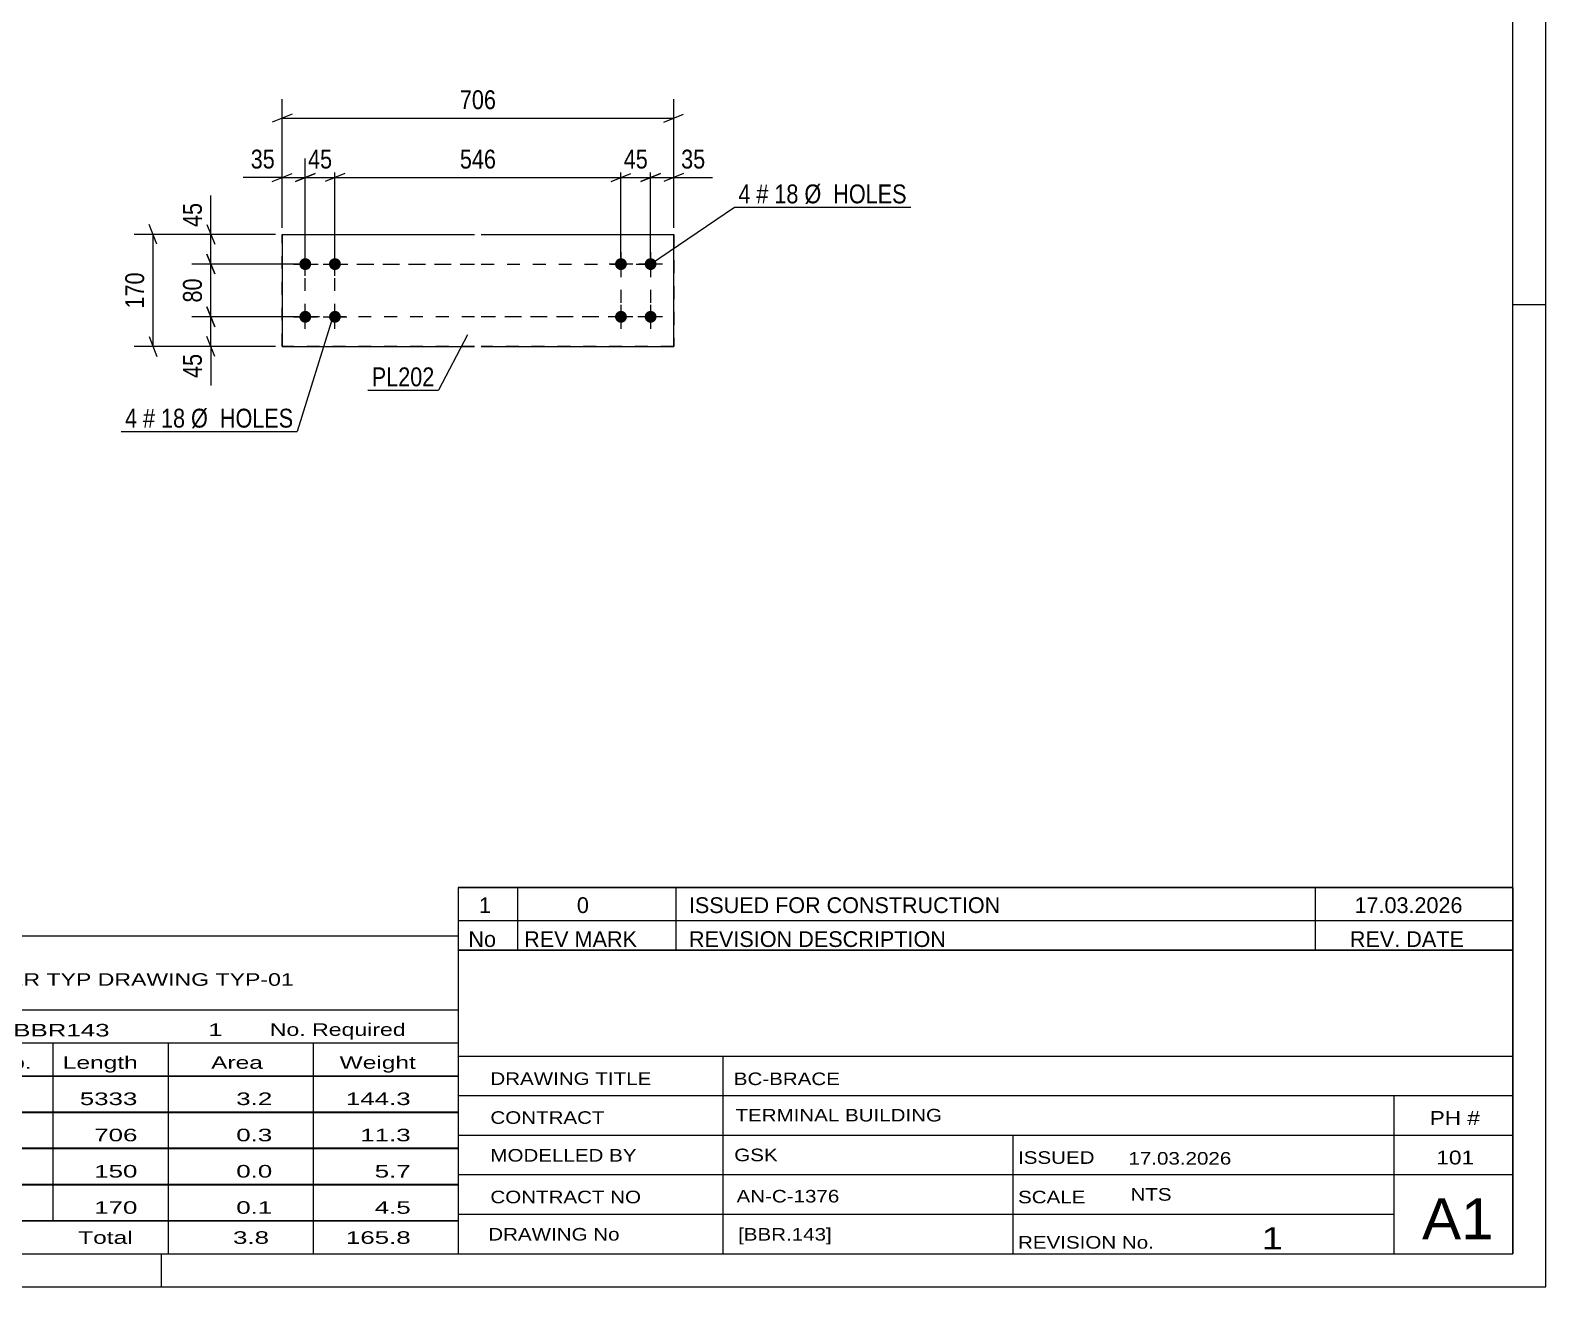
# Model space of a CAD drawing. Header units: millimetres. Extents: x 0 to 594, y 0 to 420.
# Drawn here: x 364.1 to 594, y 0 to 190.6 of the extents above; entities that cross this region are included whole.
import ezdxf

# ---------------------------------------------------------------- set-up
doc = ezdxf.new("R2010")
doc.units = ezdxf.units.MM
doc.linetypes.add('DXK_LINE_DOT2', pattern=[3.9198, 1.9599, -1.9599])
doc.styles.add('Arial Narrow', font='ARIALN.TTF', dxfattribs={"height": 0.2})

# ---------------------------------------------------------------- blocks, each defined once
blk = doc.blocks.new('Unknown-580611367-1130')
at = {"color": 5, "linetype": 'Continuous'}
for p, q in [((594, 0), (594, 420)), ((589, 5), (589, 415)), ((594, 149), (589, 149)), ((5, 5), (589, 5)), ((384, 0), (384, 5)), ((0, 0), (594, 0))]:
    blk.add_line(p, q, dxfattribs=at)
blk = doc.blocks.new('Bolt-580611367-2463 - 2457')
at = {"linetype": 'Continuous'}
for points in [[(406.36, 155.87), (406.49, 155.74), (406.59, 155.58), (406.66, 155.4), (406.69, 155.22), (406.68, 155.03), (406.63, 154.85), (406.54, 154.68), (406.43, 154.53), (406.28, 154.42), (406.11, 154.33), (405.93, 154.28), (405.74, 154.27), (405.56, 154.3), (405.38, 154.37), (405.22, 154.47), (405.09, 154.61), (404.99, 154.76), (404.92, 154.94), (404.89, 155.13), (404.9, 155.31), (404.95, 155.5), (405.04, 155.66), (405.15, 155.81), (405.3, 155.93), (405.47, 156.01), (405.65, 156.06), (405.84, 156.07), (406.02, 156.04), (406.2, 155.97)], [(410.86, 155.87), (410.99, 155.74), (411.09, 155.58), (411.16, 155.4), (411.19, 155.22), (411.18, 155.03), (411.13, 154.85), (411.04, 154.68), (410.93, 154.53), (410.78, 154.42), (410.61, 154.33), (410.43, 154.28), (410.24, 154.27), (410.06, 154.3), (409.88, 154.37), (409.72, 154.47), (409.59, 154.61), (409.49, 154.76), (409.42, 154.94), (409.39, 155.13), (409.4, 155.31), (409.45, 155.5), (409.54, 155.66), (409.65, 155.81), (409.8, 155.93), (409.97, 156.01), (410.15, 156.06), (410.34, 156.07), (410.52, 156.04), (410.7, 155.97)], [(406.36, 147.87), (406.49, 147.74), (406.59, 147.58), (406.66, 147.4), (406.69, 147.22), (406.68, 147.03), (406.63, 146.85), (406.54, 146.68), (406.43, 146.53), (406.28, 146.42), (406.11, 146.33), (405.93, 146.28), (405.74, 146.27), (405.56, 146.3), (405.38, 146.37), (405.22, 146.47), (405.09, 146.61), (404.99, 146.76), (404.92, 146.94), (404.89, 147.13), (404.9, 147.31), (404.95, 147.5), (405.04, 147.66), (405.15, 147.81), (405.3, 147.93), (405.47, 148.01), (405.65, 148.06), (405.84, 148.07), (406.02, 148.04), (406.2, 147.97)], [(410.86, 147.87), (410.99, 147.74), (411.09, 147.58), (411.16, 147.4), (411.19, 147.22), (411.18, 147.03), (411.13, 146.85), (411.04, 146.68), (410.93, 146.53), (410.78, 146.42), (410.61, 146.33), (410.43, 146.28), (410.24, 146.27), (410.06, 146.3), (409.88, 146.37), (409.72, 146.47), (409.59, 146.61), (409.49, 146.76), (409.42, 146.94), (409.39, 147.13), (409.4, 147.31), (409.45, 147.5), (409.54, 147.66), (409.65, 147.81), (409.8, 147.93), (409.97, 148.01), (410.15, 148.06), (410.34, 148.07), (410.52, 148.04), (410.7, 147.97)]]:
    blk.add_hatch(color=1, dxfattribs=at).paths.add_polyline_path(points)
at = {"color": 1, "linetype": 'Continuous'}
for p, q in [((405.79, 153.37), (405.79, 156.97)), ((410.29, 153.37), (410.29, 156.97)), ((403.99, 155.17), (407.59, 155.17)), ((408.49, 155.17), (412.09, 155.17)), ((403.99, 147.17), (407.59, 147.17)), ((405.79, 145.37), (405.79, 148.97)), ((408.49, 147.17), (412.09, 147.17)), ((410.29, 145.37), (410.29, 148.97))]:
    blk.add_line(p, q, dxfattribs=at)
blk = doc.blocks.new('Bolt-580611367-2468 - 2457')
at = {"linetype": 'Continuous'}
for points in [[(454.26, 155.87), (454.39, 155.74), (454.49, 155.58), (454.56, 155.4), (454.59, 155.22), (454.58, 155.03), (454.53, 154.85), (454.44, 154.68), (454.33, 154.54), (454.18, 154.42), (454.01, 154.33), (453.83, 154.28), (453.64, 154.27), (453.46, 154.3), (453.28, 154.37), (453.12, 154.47), (452.99, 154.61), (452.89, 154.76), (452.82, 154.94), (452.79, 155.13), (452.8, 155.31), (452.85, 155.5), (452.94, 155.66), (453.05, 155.81), (453.2, 155.93), (453.37, 156.01), (453.55, 156.06), (453.74, 156.07), (453.92, 156.04), (454.1, 155.97)], [(458.76, 155.87), (458.89, 155.74), (458.99, 155.58), (459.06, 155.4), (459.09, 155.22), (459.08, 155.03), (459.03, 154.85), (458.94, 154.68), (458.83, 154.54), (458.68, 154.42), (458.51, 154.33), (458.33, 154.28), (458.14, 154.27), (457.96, 154.3), (457.78, 154.37), (457.62, 154.47), (457.49, 154.61), (457.39, 154.76), (457.32, 154.94), (457.29, 155.13), (457.3, 155.31), (457.35, 155.5), (457.44, 155.66), (457.55, 155.81), (457.7, 155.93), (457.87, 156.01), (458.05, 156.06), (458.24, 156.07), (458.42, 156.04), (458.6, 155.97)], [(454.26, 147.87), (454.39, 147.74), (454.49, 147.58), (454.56, 147.4), (454.59, 147.22), (454.58, 147.03), (454.53, 146.85), (454.44, 146.68), (454.33, 146.54), (454.18, 146.42), (454.01, 146.33), (453.83, 146.28), (453.64, 146.27), (453.46, 146.3), (453.28, 146.37), (453.12, 146.47), (452.99, 146.61), (452.89, 146.76), (452.82, 146.94), (452.79, 147.13), (452.8, 147.31), (452.85, 147.5), (452.94, 147.66), (453.05, 147.81), (453.2, 147.93), (453.37, 148.01), (453.55, 148.06), (453.74, 148.07), (453.92, 148.04), (454.1, 147.97)], [(458.76, 147.87), (458.89, 147.74), (458.99, 147.58), (459.06, 147.4), (459.09, 147.22), (459.08, 147.03), (459.03, 146.85), (458.94, 146.68), (458.83, 146.54), (458.68, 146.42), (458.51, 146.33), (458.33, 146.28), (458.14, 146.27), (457.96, 146.3), (457.78, 146.37), (457.62, 146.47), (457.49, 146.61), (457.39, 146.76), (457.32, 146.94), (457.29, 147.13), (457.3, 147.31), (457.35, 147.5), (457.44, 147.66), (457.55, 147.81), (457.7, 147.93), (457.87, 148.01), (458.05, 148.06), (458.24, 148.07), (458.42, 148.04), (458.6, 147.97)]]:
    blk.add_hatch(color=1, dxfattribs=at).paths.add_polyline_path(points)
at = {"color": 1, "linetype": 'Continuous'}
for p, q in [((453.69, 156.97), (453.69, 153.37)), ((458.19, 156.97), (458.19, 153.37)), ((455.49, 155.17), (451.89, 155.17)), ((459.99, 155.17), (456.39, 155.17)), ((455.49, 147.17), (451.89, 147.17)), ((453.69, 148.97), (453.69, 145.37)), ((459.99, 147.17), (456.39, 147.17)), ((458.19, 148.97), (458.19, 145.37))]:
    blk.add_line(p, q, dxfattribs=at)
blk = doc.blocks.new('Part-580611367-2473 - 2457')
at = {"color": 2, "linetype": 'Continuous'}
for p, q in [((402.29, 159.67), (402.29, 159.67)), ((402.29, 159.67), (431.49, 159.67)), ((402.29, 159.67), (402.29, 142.67)), ((432.49, 159.67), (461.69, 159.67)), ((461.69, 159.67), (461.69, 159.67)), ((461.69, 142.67), (461.69, 159.67)), ((402.29, 142.67), (402.29, 142.67)), ((402.29, 142.67), (431.49, 142.67)), ((432.49, 142.67), (461.69, 142.67)), ((461.69, 142.67), (461.69, 142.67))]:
    blk.add_line(p, q, dxfattribs=at)
at = {"color": 7, "linetype": 'DXK_LINE_DOT2'}
for p, q in [((402.29, 142.67), (402.29, 159.67)), ((402.29, 159.67), (431.49, 159.67)), ((432.49, 159.67), (461.69, 159.67)), ((461.69, 159.67), (461.69, 142.67)), ((431.49, 142.67), (402.29, 142.67)), ((461.69, 142.67), (432.49, 142.67))]:
    blk.add_line(p, q, dxfattribs=at)
blk = doc.blocks.new('Rectangle-580611367-2559 - 2457')
at = {"color": 1, "linetype": 'DXK_LINE_DOT2'}
for p, q in [((405.79, 155.17), (431.49, 155.17)), ((405.79, 147.17), (405.79, 155.17)), ((432.49, 155.17), (458.19, 155.17)), ((458.19, 155.17), (458.19, 147.17)), ((431.49, 147.17), (405.79, 147.17)), ((458.19, 147.17), (432.49, 147.17))]:
    blk.add_line(p, q, dxfattribs=at)
blk = doc.blocks.new('Rectangle-580611367-2549 - 2457')
at = {"color": 1, "linetype": 'DXK_LINE_DOT2'}
for p, q in [((410.29, 155.17), (431.49, 155.17)), ((410.29, 147.17), (410.29, 155.17)), ((432.49, 155.17), (453.69, 155.17)), ((453.69, 155.17), (453.69, 147.17)), ((431.49, 147.17), (410.29, 147.17)), ((453.69, 147.17), (432.49, 147.17))]:
    blk.add_line(p, q, dxfattribs=at)
blk = doc.blocks.new('StraightDimension-580611367-4381 - 2457')
at = {"color": 7, "linetype": 'Continuous'}
for p, q in [((390.85, 156.67), (392.05, 153.67)), ((404.79, 155.17), (388.6, 155.17)), ((391.45, 147.17), (391.45, 155.17)), ((404.79, 147.17), (388.6, 147.17)), ((392.05, 145.67), (390.85, 148.67))]:
    blk.add_line(p, q, dxfattribs=at)
at = {"color": 0}
blk.add_wipeout([(390.7, 153.6), (386.5, 153.6), (386.5, 148.74), (390.7, 148.74)], dxfattribs=at)
at = {"color": 3, "style": 'Arial Narrow'}
blk.add_text('80', height=2.863, rotation=90.0002, dxfattribs=at).set_placement((390.1, 149.34))
blk = doc.blocks.new('StraightDimension-580611367-4266 - 2457')
at = {"color": 7, "linetype": 'Continuous'}
for p, q in [((458.19, 156.17), (458.19, 171.17)), ((461.69, 160.67), (461.69, 171.17)), ((456.69, 167.72), (459.69, 168.92)), ((458.19, 168.32), (461.69, 168.32)), ((463.19, 168.92), (460.19, 167.72))]:
    blk.add_line(p, q, dxfattribs=at)
at = {"color": 0}
blk.add_wipeout([(467.07, 169.07), (467.07, 173.27), (462.22, 173.27), (462.22, 169.07)], dxfattribs=at)
at = {"color": 7, "linetype": 'Continuous'}
blk.add_line((461.69, 168.32), (467.6, 168.32), dxfattribs=at)
blk.add_line((461.69, 168.32), (467.6, 168.32), dxfattribs=at)
at = {"color": 3, "style": 'Arial Narrow'}
blk.add_text('35', height=2.863, dxfattribs=at).set_placement((462.82, 169.67))
blk = doc.blocks.new('StraightDimension-580611367-4268 - 2457')
at = {"color": 7, "linetype": 'Continuous'}
for p, q in [((410.29, 156.17), (410.29, 171.17)), ((453.69, 156.17), (453.69, 171.17)), ((411.79, 168.92), (408.79, 167.72)), ((410.29, 168.32), (453.69, 168.32)), ((452.19, 167.72), (455.19, 168.92))]:
    blk.add_line(p, q, dxfattribs=at)
at = {"color": 0}
blk.add_wipeout([(435.33, 169.07), (435.33, 173.27), (428.65, 173.27), (428.65, 169.07)], dxfattribs=at)
at = {"color": 3, "style": 'Arial Narrow'}
blk.add_text('546', height=2.863, dxfattribs=at).set_placement((429.25, 169.67))
blk = doc.blocks.new('StraightDimension-580611367-2499 - 2457')
at = {"color": 7, "linetype": 'Continuous'}
for p, q in [((383.29, 158.17), (382.09, 161.17)), ((401.29, 159.67), (379.84, 159.67)), ((382.69, 142.67), (382.69, 159.67)), ((401.29, 142.67), (379.84, 142.67)), ((382.09, 144.17), (383.29, 141.17))]:
    blk.add_line(p, q, dxfattribs=at)
at = {"color": 0}
blk.add_wipeout([(381.94, 154.51), (377.74, 154.51), (377.74, 147.83), (381.94, 147.83)], dxfattribs=at)
at = {"color": 3, "style": 'Arial Narrow'}
blk.add_text('170', height=2.863, rotation=90.0002, dxfattribs=at).set_placement((381.34, 148.43))
blk = doc.blocks.new('StraightDimension-580611367-2545 - 2457')
at = {"color": 7, "linetype": 'Continuous'}
for p, q in [((402.29, 160.67), (402.29, 180.18)), ((461.69, 160.67), (461.69, 180.18)), ((403.79, 177.93), (400.79, 176.73)), ((402.29, 177.33), (461.69, 177.33)), ((460.19, 176.73), (463.19, 177.93))]:
    blk.add_line(p, q, dxfattribs=at)
at = {"color": 0}
blk.add_wipeout([(435.33, 178.08), (435.33, 182.28), (428.65, 182.28), (428.65, 178.08)], dxfattribs=at)
at = {"color": 3, "style": 'Arial Narrow'}
blk.add_text('706', height=2.863, dxfattribs=at).set_placement((429.25, 178.68))
blk = doc.blocks.new('StraightDimension-580611367-4267 - 2457')
at = {"color": 7, "linetype": 'Continuous'}
for p, q in [((453.69, 156.17), (453.69, 171.17)), ((458.19, 156.17), (458.19, 171.17)), ((452.19, 167.72), (455.19, 168.92)), ((453.69, 168.32), (458.19, 168.32)), ((459.69, 168.92), (456.69, 167.72))]:
    blk.add_line(p, q, dxfattribs=at)
at = {"color": 0}
blk.add_wipeout([(458.37, 169.07), (458.37, 173.27), (453.51, 173.27), (453.51, 169.07)], dxfattribs=at)
at = {"color": 3, "style": 'Arial Narrow'}
blk.add_text('45', height=2.863, dxfattribs=at).set_placement((454.11, 169.67))
blk = doc.blocks.new('StraightDimension-580611367-4269 - 2457')
at = {"color": 7, "linetype": 'Continuous'}
for p, q in [((405.79, 156.17), (405.79, 171.17)), ((410.29, 156.17), (410.29, 171.17)), ((404.29, 167.72), (407.29, 168.92)), ((405.79, 168.32), (410.29, 168.32)), ((411.79, 168.92), (408.79, 167.72))]:
    blk.add_line(p, q, dxfattribs=at)
at = {"color": 0}
blk.add_wipeout([(410.47, 169.07), (410.47, 173.27), (405.61, 173.27), (405.61, 169.07)], dxfattribs=at)
at = {"color": 3, "style": 'Arial Narrow'}
blk.add_text('45', height=2.863, dxfattribs=at).set_placement((406.21, 169.67))
blk = doc.blocks.new('StraightDimension-580611367-4270 - 2457')
at = {"color": 7, "linetype": 'Continuous'}
for p, q in [((402.29, 160.67), (402.29, 171.17)), ((405.79, 156.17), (405.79, 171.17)), ((400.79, 167.72), (403.79, 168.92)), ((402.29, 168.32), (405.79, 168.32)), ((407.29, 168.92), (404.29, 167.72))]:
    blk.add_line(p, q, dxfattribs=at)
at = {"color": 0}
blk.add_wipeout([(401.77, 169.07), (401.77, 173.27), (396.91, 173.27), (396.91, 169.07)], dxfattribs=at)
at = {"color": 7, "linetype": 'Continuous'}
blk.add_line((402.29, 168.32), (396.38, 168.32), dxfattribs=at)
blk.add_line((402.29, 168.32), (396.38, 168.32), dxfattribs=at)
at = {"color": 3, "style": 'Arial Narrow'}
blk.add_text('35', height=2.863, dxfattribs=at).set_placement((397.51, 169.67))
blk = doc.blocks.new('StraightDimension-580611367-4380 - 2457')
at = {"color": 7, "linetype": 'Continuous'}
for p, q in [((390.85, 161.17), (392.05, 158.17)), ((401.29, 159.67), (388.6, 159.67)), ((391.45, 155.17), (391.45, 159.67)), ((392.05, 153.67), (390.85, 156.67)), ((404.79, 155.17), (388.6, 155.17))]:
    blk.add_line(p, q, dxfattribs=at)
at = {"color": 0}
blk.add_wipeout([(390.7, 165.05), (386.5, 165.05), (386.5, 160.2), (390.7, 160.2)], dxfattribs=at)
at = {"color": 7, "linetype": 'Continuous'}
blk.add_line((391.45, 159.67), (391.45, 165.58), dxfattribs=at)
blk.add_line((391.45, 159.67), (391.45, 165.58), dxfattribs=at)
at = {"color": 3, "style": 'Arial Narrow'}
blk.add_text('45', height=2.863, rotation=90.0002, dxfattribs=at).set_placement((390.1, 160.8))
blk = doc.blocks.new('StraightDimension-580611367-4382 - 2457')
at = {"color": 7, "linetype": 'Continuous'}
for p, q in [((404.79, 147.17), (388.6, 147.17)), ((390.85, 148.67), (392.05, 145.67)), ((391.45, 142.67), (391.45, 147.17)), ((401.29, 142.67), (388.6, 142.67)), ((392.05, 141.17), (390.85, 144.17))]:
    blk.add_line(p, q, dxfattribs=at)
at = {"color": 0}
blk.add_wipeout([(390.7, 142.15), (386.5, 142.15), (386.5, 137.29), (390.7, 137.29)], dxfattribs=at)
at = {"color": 7, "linetype": 'Continuous'}
blk.add_line((391.45, 142.67), (391.45, 136.77), dxfattribs=at)
blk.add_line((391.45, 142.67), (391.45, 136.77), dxfattribs=at)
at = {"color": 3, "style": 'Arial Narrow'}
blk.add_text('45', height=2.863, rotation=90.0002, dxfattribs=at).set_placement((390.1, 137.89))
blk = doc.blocks.new('Unknown-580611367-5226')
at = {"color": 7, "linetype": 'Continuous'}
for p, q in [((429, 51.05), (429, 5)), ((429, 51.05), (589, 51.05)), ((589, 51), (589, 5)), ((429, 35), (589, 35)), ((469.14, 35), (469.14, 5)), ((429, 29), (589, 29)), ((571, 5.05), (571, 29.05)), ((429, 23), (589, 23)), ((513.14, 23), (513.14, 5)), ((429, 17), (589, 17)), ((429, 11), (571, 11)), ((429, 5), (589, 5))]:
    blk.add_line(p, q, dxfattribs=at)
at = {"color": 7, "style": 'Arial Narrow'}
for s, height, width, p in [('DRAWING TITLE', 1.9089, 1.425378, (433.88, 30.61)), ('BC-BRACE', 1.909, 1.425378, (470.81, 30.59)), ('CONTRACT', 1.909, 1.425378, (433.88, 24.71)), ('TERMINAL BUILDING', 1.9089, 1.425378, (471.06, 25.07)), ('MODELLED BY', 1.9089, 1.425378, (433.88, 18.98)), ('GSK', 1.909, 1.425378, (470.88, 19.04)), ('ISSUED', 1.909, 1.425378, (513.94, 18.64)), ('17.03.2026', 1.909, 1.425378, (530.69, 18.52)), ('CONTRACT NO', 1.9089, 1.425378, (433.88, 12.66)), ('AN-C-1376', 1.909, 1.425378, (471.23, 12.78)), ('SCALE', 1.909, 1.425378, (513.94, 12.65)), ('A1', 6.204, 1.25, (575.24, 7.2)), ('DRAWING No', 1.909, 1.425378, (433.56, 7)), ('[BBR.143]', 1.909, 1.425378, (471.46, 6.99)), ('REVISION No.', 1.9089, 1.425378, (513.94, 5.77)), ('1', 3.34, 1.5, (550.91, 5.68))]:
    blk.add_text(s, height=height, dxfattribs=dict(at, width=width)).set_placement(p)
at = {"color": 7, "linetype": 'Continuous', "style": 'Arial Narrow'}
for s, height, width, p in [('PH #', 2.1, 1.42538, (576.4, 24.55)), ('101', 2.1, 1.42538, (577.41, 18.55)), ('NTS', 1.909, 1.425378, (531, 13.05))]:
    blk.add_text(s, height=height, dxfattribs=dict(at, width=width)).set_placement(p)
blk = doc.blocks.new('Unknown-580611367-5227')
at = {"color": 7, "linetype": 'Continuous'}
for p, q in [((429, 60.55), (589, 60.55)), ((589, 60.55), (429, 60.55)), ((429, 60.55), (429, 55.55)), ((438, 60.55), (438, 55.55)), ((462, 60.55), (462, 55.55)), ((559, 60.55), (559, 55.55)), ((589, 60.55), (589, 55.55)), ((429, 55.55), (589, 55.55)), ((429, 55.55), (429, 51.05)), ((429, 55.55), (589, 55.55)), ((438, 55.55), (438, 51.05)), ((462, 55.55), (462, 51.05)), ((559, 55.55), (559, 51.05)), ((589, 55.55), (589, 51.05)), ((589, 51.05), (429, 51.05))]:
    blk.add_line(p, q, dxfattribs=at)
at = {"color": 7, "linetype": 'Continuous', "style": 'Arial Narrow'}
for s, height, width, p in [('1', 2.39, 1.196471, (432.16, 56.7)), ('0', 2.39, 1.196471, (447, 56.7)), ('ISSUED FOR CONSTRUCTION', 2.3861, 1.196471, (464, 56.7)), ('17.03.2026', 2.386, 1.196471, (565, 56.7)), ('No', 2.386, 1.2, (430.54, 51.55)), ('REV MARK', 2.386, 1.2, (439, 51.55)), ('REVISION DESCRIPTION', 2.3861, 1.2, (464, 51.55)), ('REV. DATE', 2.386, 1.2, (564.28, 51.55))]:
    blk.add_text(s, height=height, dxfattribs=dict(at, width=width)).set_placement(p)
blk = doc.blocks.new('Unknown-580611367-5228')
at = {"color": 7, "linetype": 'Continuous'}
for p, q in [((269, 53.25), (429, 53.25)), ((269, 42), (269, 53.25)), ((429, 53.25), (429, 42)), ((269, 42), (429, 42)), ((269, 42), (269, 37)), ((429, 42), (429, 37)), ((269, 37), (429, 37)), ((269, 37), (269, 32)), ((293, 37), (293, 32)), ((328.5, 37), (328.5, 32)), ((354.5, 37), (354.5, 32)), ((367.5, 37), (367.5, 32)), ((385, 37), (385, 32)), ((407, 37), (407, 32)), ((429, 37), (429, 32)), ((269, 32), (429, 32)), ((269, 31.95), (269, 26.55)), ((269, 31.95), (429, 31.95)), ((293, 32), (293, 26.5)), ((328.5, 32), (328.5, 26.5)), ((354.5, 32), (354.5, 26.5)), ((367.5, 32), (367.5, 26.5)), ((385, 32), (385, 26.5)), ((407, 32), (407, 26.5)), ((429, 31.95), (429, 26.55)), ((269, 26.55), (429, 26.55)), ((269, 26.45), (269, 21.05)), ((269, 26.45), (429, 26.45)), ((293, 26.5), (293, 21)), ((328.5, 26.5), (328.5, 21)), ((354.5, 26.5), (354.5, 21)), ((367.5, 26.5), (367.5, 21)), ((385, 26.5), (385, 21)), ((407, 26.5), (407, 21)), ((429, 26.45), (429, 21.05)), ((269, 21.05), (429, 21.05)), ((269, 20.95), (269, 15.55)), ((269, 20.95), (429, 20.95)), ((293, 21), (293, 15.5)), ((328.5, 21), (328.5, 15.5)), ((354.5, 21), (354.5, 15.5)), ((367.5, 21), (367.5, 15.5)), ((385, 21), (385, 15.5)), ((407, 21), (407, 15.5)), ((429, 20.95), (429, 15.55)), ((269, 15.55), (429, 15.55)), ((269, 15.45), (269, 10.05)), ((269, 15.45), (429, 15.45)), ((293, 15.5), (293, 10)), ((328.5, 15.5), (328.5, 10)), ((354.5, 15.5), (354.5, 10)), ((367.5, 15.5), (367.5, 10)), ((385, 15.5), (385, 10)), ((407, 15.5), (407, 10)), ((429, 15.45), (429, 10.05)), ((269, 10.05), (429, 10.05)), ((269, 10), (429, 10)), ((269, 10), (269, 5)), ((385, 10), (385, 5)), ((407, 10), (407, 5)), ((429, 10), (429, 5)), ((269, 5), (429, 5))]:
    blk.add_line(p, q, dxfattribs=at)
at = {"color": 7, "style": 'Arial Narrow'}
for s, height, width, p in [('GENERAL NOTES & WELD DETAILS :', 2.8633, 1.4, (270.15, 45.56)), ('REFER TYP DRAWING TYP-01', 1.9089, 1.6, (353.7, 45.66)), ("MATERIAL LIST FOR ASSEMBLY MK'D", 1.9089, 1.6, (270.15, 38.06)), ('BBR143', 1.909, 1.794707, (361.48, 37.97)), ('1', 1.91, 1.794707, (391.08, 38.06)), ('No. Required', 1.9089, 1.6, (400.41, 38.06)), ('Mark', 1.909, 1.7, (270.34, 33)), ('Profile', 1.909, 1.7, (303.41, 33)), ('Material', 1.909, 1.7, (333.54, 33.06)), ('No.', 1.909, 1.7, (358.5, 33.06)), ('Length', 1.909, 1.7, (369, 33.06)), ('Area', 1.909, 1.7, (391.5, 33.06)), ('Weight', 1.909, 1.7, (411, 33.06))]:
    blk.add_text(s, height=height, dxfattribs=dict(at, width=width)).set_placement(p)
at = {"color": 7, "linetype": 'Continuous', "style": 'Arial Narrow'}
for s, height, width, p in [('BBR143', 1.909, 1.794707, (270.5, 27.56)), ('SHS150*6', 1.909, 1.794707, (295, 27.56)), ('E350', 1.909, 1.794707, (334.74, 27.56)), ('1', 1.91, 1.794707, (358.86, 27.56)), ('5333', 1.909, 1.794707, (371.58, 27.56)), ('3.2', 1.909, 1.794707, (395.32, 27.56)), ('144.3', 1.909, 1.794707, (411.96, 27.56)), ('PL202', 1.909, 1.794707, (270.5, 22.06)), ('PL12*170', 1.909, 1.794707, (295, 22.06)), ('E350', 1.909, 1.794707, (334.74, 22.06)), ('1', 1.91, 1.794707, (358.86, 22.06)), ('706', 1.909, 1.794707, (373.77, 22.06)), ('0.3', 1.909, 1.794707, (395.32, 22.06)), ('11.3', 1.909, 1.794707, (414.14, 22.06)), ('PL40', 1.909, 1.794707, (270.5, 16.56)), ('PL10*120', 1.909, 1.794707, (295, 16.56)), ('E350', 1.909, 1.794707, (334.74, 16.56)), ('4', 1.91, 1.794707, (358.86, 16.56)), ('150', 1.909, 1.794707, (373.77, 16.56)), ('0.0', 1.909, 1.794707, (395.32, 16.56)), ('5.7', 1.909, 1.794707, (416.33, 16.56)), ('PL98', 1.909, 1.794707, (270.5, 11.06)), ('PL10*170', 1.909, 1.794707, (295, 11.06)), ('E350', 1.909, 1.794707, (334.74, 11.06)), ('2', 1.91, 1.794707, (358.86, 11.06)), ('170', 1.909, 1.794707, (373.77, 11.06)), ('0.1', 1.909, 1.794707, (395.32, 11.06)), ('4.5', 1.909, 1.794707, (416.33, 11.06)), ('Total', 1.909, 1.7, (371.33, 6.5)), ('3.8', 1.909, 1.794707, (394.83, 6.5)), ('165.8', 1.909, 1.794707, (411.96, 6.5))]:
    blk.add_text(s, height=height, dxfattribs=dict(at, width=width)).set_placement(p)
blk = doc.blocks.new('Mark-580611367-2459 - 2457')
at = {"color": 0}
blk.add_wipeout([(380.27, 130.36), (380.27, 133.36), (378.44, 133.36), (378.44, 130.36)], dxfattribs=at)
blk.add_wipeout([(380.27, 130.36), (380.27, 133.36), (378.44, 133.36), (378.44, 130.36)], dxfattribs=at)
blk.add_wipeout([(383, 130.36), (383, 133.36), (381.17, 133.36), (381.17, 130.36)], dxfattribs=at)
blk.add_wipeout([(383, 130.36), (383, 133.36), (381.17, 133.36), (381.17, 130.36)], dxfattribs=at)
at = {"color": 3, "style": 'Arial Narrow'}
blk.add_text('4', height=2.86, dxfattribs=at).set_placement((378.44, 130.36))
at = {"color": 0}
blk.add_wipeout([(387.56, 130.36), (387.56, 133.36), (383.9, 133.36), (383.9, 130.36)], dxfattribs=at)
blk.add_wipeout([(387.56, 130.36), (387.56, 133.36), (383.9, 133.36), (383.9, 130.36)], dxfattribs=at)
at = {"color": 3, "style": 'Arial Narrow'}
blk.add_text('#', height=2.86, dxfattribs=at).set_placement((381.17, 130.36))
at = {"color": 0}
blk.add_wipeout([(403.98, 130.36), (403.98, 133.36), (388.46, 133.36), (388.46, 130.36)], dxfattribs=at)
blk.add_wipeout([(403.98, 130.36), (403.98, 133.36), (388.46, 133.36), (388.46, 130.36)], dxfattribs=at)
at = {"color": 7, "linetype": 'Continuous'}
for p in [(409.95, 147.18), (377.84, 129.76)]:
    blk.add_line(p, (404.58, 129.76), dxfattribs=at)
at = {"color": 3, "style": 'Arial Narrow'}
for s, p in [('18', (383.9, 130.36)), ('Ø  HOLES', (388.46, 130.36))]:
    blk.add_text(s, height=2.863, dxfattribs=at).set_placement(p)
blk = doc.blocks.new('Mark-580611367-2464 - 2457')
at = {"color": 0}
blk.add_wipeout([(473.34, 164.39), (473.34, 167.39), (471.51, 167.39), (471.51, 164.39)], dxfattribs=at)
blk.add_wipeout([(473.34, 164.39), (473.34, 167.39), (471.51, 167.39), (471.51, 164.39)], dxfattribs=at)
at = {"color": 7, "linetype": 'Continuous'}
blk.add_line((458.19, 155.17), (470.91, 163.79), dxfattribs=at)
at = {"color": 0}
blk.add_wipeout([(476.07, 164.39), (476.07, 167.39), (474.24, 167.39), (474.24, 164.39)], dxfattribs=at)
blk.add_wipeout([(476.07, 164.39), (476.07, 167.39), (474.24, 167.39), (474.24, 164.39)], dxfattribs=at)
at = {"color": 3, "style": 'Arial Narrow'}
blk.add_text('4', height=2.86, dxfattribs=at).set_placement((471.51, 164.39))
at = {"color": 0}
blk.add_wipeout([(480.63, 164.39), (480.63, 167.39), (476.97, 167.39), (476.97, 164.39)], dxfattribs=at)
blk.add_wipeout([(480.63, 164.39), (480.63, 167.39), (476.97, 167.39), (476.97, 164.39)], dxfattribs=at)
at = {"color": 3, "style": 'Arial Narrow'}
blk.add_text('#', height=2.86, dxfattribs=at).set_placement((474.24, 164.39))
at = {"color": 0}
blk.add_wipeout([(497.05, 164.39), (497.05, 167.39), (481.53, 167.39), (481.53, 164.39)], dxfattribs=at)
blk.add_wipeout([(497.05, 164.39), (497.05, 167.39), (481.53, 167.39), (481.53, 164.39)], dxfattribs=at)
at = {"color": 7, "linetype": 'Continuous'}
blk.add_line((470.91, 163.79), (497.65, 163.79), dxfattribs=at)
at = {"color": 3, "style": 'Arial Narrow'}
for s, p in [('18', (476.97, 164.39)), ('Ø  HOLES', (481.53, 164.39))]:
    blk.add_text(s, height=2.863, dxfattribs=at).set_placement(p)
blk = doc.blocks.new('Mark-580611367-2469 - 2457')
at = {"color": 0}
blk.add_wipeout([(425.39, 136.63), (425.39, 139.63), (415.88, 139.63), (415.88, 136.63)], dxfattribs=at)
blk.add_wipeout([(425.39, 136.63), (425.39, 139.63), (415.88, 139.63), (415.88, 136.63)], dxfattribs=at)
at = {"color": 30, "linetype": 'Continuous'}
for p in [(430.4, 144.43), (415.28, 136.03)]:
    blk.add_line(p, (425.99, 136.03), dxfattribs=at)
at = {"color": 3, "style": 'Arial Narrow'}
blk.add_text('PL202', height=2.863, dxfattribs=at).set_placement((415.88, 136.63))

msp = doc.modelspace()

# ---------------------------------------------------------------- block references
for name in ['Unknown-580611367-1130', 'Part-580611367-2473 - 2457', 'Bolt-580611367-2463 - 2457', 'Bolt-580611367-2468 - 2457', 'Rectangle-580611367-2559 - 2457', 'Rectangle-580611367-2549 - 2457', 'Unknown-580611367-5227', 'Unknown-580611367-5228', 'Unknown-580611367-5226']:
    msp.add_blockref(name, (0, 0))

# ---------------------------------------------------------------- next in the draw order: block references
for name in ['StraightDimension-580611367-4268 - 2457', 'StraightDimension-580611367-4266 - 2457', 'StraightDimension-580611367-4381 - 2457', 'Mark-580611367-2469 - 2457']:
    msp.add_blockref(name, (0, 0))

# ---------------------------------------------------------------- next in the draw order: block references
msp.add_blockref('StraightDimension-580611367-2499 - 2457', (0, 0))

# ---------------------------------------------------------------- next in the draw order: block references
for name in ['StraightDimension-580611367-2545 - 2457', 'StraightDimension-580611367-4382 - 2457']:
    msp.add_blockref(name, (0, 0))

# ---------------------------------------------------------------- next in the draw order: block references
for name in ['StraightDimension-580611367-4269 - 2457', 'StraightDimension-580611367-4267 - 2457', 'Mark-580611367-2459 - 2457']:
    msp.add_blockref(name, (0, 0))

# ---------------------------------------------------------------- next in the draw order: block references
for name in ['StraightDimension-580611367-4270 - 2457', 'Mark-580611367-2464 - 2457']:
    msp.add_blockref(name, (0, 0))

# ---------------------------------------------------------------- next in the draw order: block references
msp.add_blockref('StraightDimension-580611367-4380 - 2457', (0, 0))

doc.saveas('drawing.dxf')
